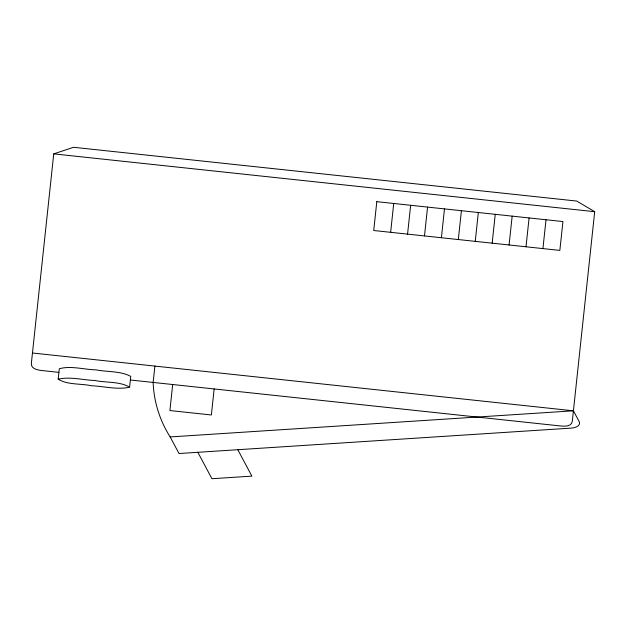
<?xml version="1.0" encoding="UTF-8"?>
<svg xmlns="http://www.w3.org/2000/svg" width="626" height="626" viewBox="0 0 626 626"><rect width="100%" height="100%" fill="white"/><g stroke="black" fill="none" stroke-linecap="round" stroke-linejoin="round"><path stroke-width="0.94" d="M130.372 379.998L560.247 425.938C564.355 426.345 571.421 426.815 572.289 421.392L594.7 211.69L576.749 201.063L73.532 147.282L53.742 153.879L31.331 363.581C31.034 369.066 38.037 370.099 42.145 370.569L58.907 372.36M129.637 386.876L130.756 376.39C120.669 370.897 107.32 372.071 96.036 369.872C84.064 369.59 70.793 365.49 59.29 368.753L58.179 379.168C67.201 384.99 80.848 383.441 91.482 385.749C104.002 386.265 117.242 389.943 129.543 387.228C120.458 381.328 105.794 382.83 94.902 380.491C82.851 380.068 69.979 376.382 58.21 379.215M154.888 366.085L153.143 382.431C153.847 401.689 159.802 420.688 170.17 436.932L179.013 453.521L571.256 428.106A11.495 5.798 6.1 0 0 579.144 421.548L573.416 410.812L32.466 353.001M172.682 384.52L169.904 410.546L211.361 414.975L214.147 388.949M390.64 232.316L393.723 203.473M407.565 234.124L410.648 205.289M424.483 235.932L427.566 207.096M441.4 237.739L444.483 208.904M458.326 239.555L461.409 210.712M475.244 241.362L478.327 212.519M492.169 243.17L495.244 214.327M509.087 244.977L512.17 216.134M526.004 246.785L529.087 217.942M542.93 248.592L546.013 219.749M170.17 436.932L573.416 410.812M53.742 153.879L594.7 211.69M237.794 449.711L251.887 476.128L211.932 478.718L197.847 452.301M376.805 201.666L373.722 230.509L559.847 250.4L562.93 221.557L376.805 201.666"/></g></svg>
